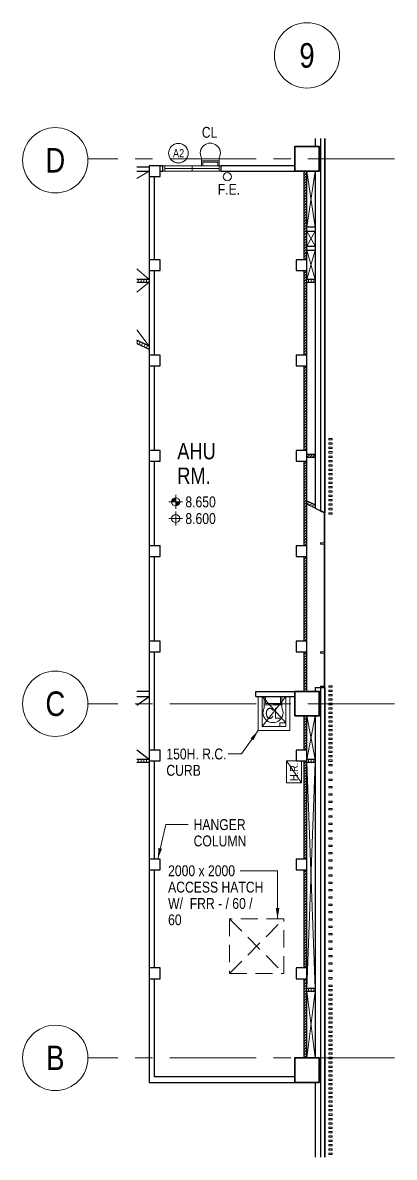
# Model space of a CAD drawing. Header units: millimetres. Extents: x 833576263 to 1668046980, y 817519639 to 1636103653.
# Drawn here: x 833854940 to 833868600, y 818043277 to 818084927 of the extents above; entities that cross this region are included whole.
import ezdxf
from ezdxf.enums import TextEntityAlignment as Align

# ---------------------------------------------------------------- set-up
doc = ezdxf.new("R2010")
doc.units = ezdxf.units.MM
doc.header["$LTSCALE"] = 100
doc.header["$MEASUREMENT"] = 0
for name, pattern in [('R_P_LG$0$CENTER', [50.8, 31.75, -6.35, 6.35, -6.35]), ('R_P_LG$0$HIDDEN', [9.525, 6.35, -3.175]), ('R_P_LG$0$HIDDEN2', [4.7625, 3.175, -1.5875])]:
    doc.linetypes.add(name, pattern=pattern)
doc.layers.add('R_P_LG$0$10-HIDDEN', color=7, linetype='R_P_LG$0$HIDDEN')
doc.layers.add('X-REF', color=7, linetype='Continuous')
for name, color, linetype, lineweight in [('R_P_LG$0$3-WALL-FNSH', 1, 'Continuous', 35), ('R_P_LG$0$RDA0251', 1, 'R_P_LG$0$CENTER', 18), ('R_P_LG$0$RDA0321', 7, 'Continuous', 18), ('R_P_LG$0$RDA0322', 1, 'Continuous', 18), ('R_P_LG$0$RDA04011', 4, 'Continuous', 25), ('R_P_LG$0$RDA04031', 3, 'Continuous', 25), ('R_P_LG$0$RDA0506', 7, 'Continuous', 18), ('R_P_LG$0$RDA0621', 7, 'Continuous', 13), ('R_P_LG$0$RDA2142', 1, 'Continuous', 18), ('R_P_LG$0$RDA2143', 6, 'Continuous', 13), ('R_P_LG$0$RDA2202', 3, 'Continuous', 25), ('R_P_LG$0$RDA2203', 11, 'Continuous', 25), ('R_P_LG$0$RDA2301', 7, 'Continuous', 18), ('R_P_LG$0$RDA2461', 7, 'Continuous', 18), ('R_P_LG$0$RDA2804S', 2, 'Continuous', 35), ('R_P_LG$0$RDA3151', 1, 'Continuous', 18), ('R_P_LG$0$RDA3351', 7, 'Continuous', 18), ('R_P_LG$0$RDA5801', 1, 'Continuous', 18), ('R_P_LG$0$RDA5802', 1, 'Continuous', 18)]:
    doc.layers.add(name, color=color, linetype=linetype, lineweight=lineweight)
doc.styles.add('R_P_LG$0$Arial', font='arial.ttf', dxfattribs={"width": 0.8})
doc.styles.add('R_P_LG$0$R_GRID', font='arial.ttf', dxfattribs={"width": 0.8})
doc.styles.add('R_P_LG$0$romans', font='arial.ttf', dxfattribs={"width": 0.8})
doc.dimstyles.new('R_P_LG$0$M_200LA', dxfattribs={"dimscale": 200, "dimtxt": 2.5, "dimasz": 2, "dimexe": 0.8, "dimexo": 0, "dimgap": 0.75, "dimtad": 1, "dimdec": 0, "dimrnd": 1, "dimzin": 12, "dimdsep": 46, "dimtxsty": 'R_P_LG$0$romans', "dimcen": 2, "dimdle": 1, "dimclrd": 7, "dimclre": 7, "dimclrt": 4, "dimaunit": 1, "dimadec": 3, "dimazin": 0, "dimtfac": 1, "dimtdec": 0, "dimtix": 1, "dimtmove": 2, "dimatfit": 3, "dimfxl": 1, "dimtolj": 1, "dimlwd": 18, "dimlwe": 18, "dimarcsym": 0})
pattern_1 = [(45, (833865390, 818046926.7), (-49.99245, 49.99245), [])]

# ---------------------------------------------------------------- blocks, each defined once
blk = doc.blocks.new('R_P_LG$0$mark-1')
at = {"linetype": 'Continuous'}
blk.add_circle((0, 0), 4, dxfattribs=at)
at = {"color": 3, "style": 'R_P_LG$0$R_GRID', "width": 0.8}
blk.add_attdef('GRID', text='', height=3, dxfattribs=at).set_placement((0, 0), align=Align.MIDDLE_CENTER)
blk = doc.blocks.new('R_P_LG$0$Rectangular Mullion - 50 x 125mm-7773101-LGM_F Part Plan _8_500 Mpd_')
at = {"layer": 'R_P_LG$0$RDA2143'}
for p, q in [((0, 0), (-50, 0)), ((-50, 0), (-50, -125)), ((0, -125), (0, 0)), ((-50, -125), (0, -125))]:
    blk.add_line(p, q, dxfattribs=at)
blk = doc.blocks.new('R_P_LG$0$Rectangular Mullion - 50 x 125mm-7773132-LGM_F Part Plan _8_500 Mpd_')
at = {"layer": 'R_P_LG$0$RDA2143'}
for p, q in [((0, 125), (-50, 125)), ((-50, 125), (-50, 0)), ((-50, 0), (0, 0)), ((0, 0), (0, 125))]:
    blk.add_line(p, q, dxfattribs=at)
blk = doc.blocks.new('R_P_LG$0$System Panel - Glazed-11196669-LGM_F Part Plan _8_500 Mpd_')
at = {"layer": 'R_P_LG$0$RDA2142'}
for p, q in [((-1975, 0), (1975, 0)), ((-1975, 0), (-1975, -25)), ((1975, 0), (1975, -25)), ((1975, -25), (-1975, -25))]:
    blk.add_line(p, q, dxfattribs=at)
blk = doc.blocks.new('R_P_LG$0$System Panel - Glazed-11197146-LGM_F Part Plan _8_500 Mpd_')
at = {"layer": 'R_P_LG$0$RDA2142'}
for p, q in [((-601, 0), (601, 0)), ((-601, 0), (-601, -25)), ((601, 0), (601, -25)), ((601, -25), (-601, -25))]:
    blk.add_line(p, q, dxfattribs=at)
blk = doc.blocks.new('R_P_LG$0$Rectangular Mullion - 50 x 150mm-11196670-LGM_F Part Plan _8_500 Mpd_')
at = {"layer": 'R_P_LG$0$RDA2143'}
for p, q in [((-50, 0), (-50, 150)), ((-50, 150), (0, 150)), ((0, 0), (-50, 0))]:
    blk.add_line(p, q, dxfattribs=at)
blk = doc.blocks.new('R_P_LG$0$Rectangular Mullion - 50 x 150mm-11196664-LGM_F Part Plan _8_500 Mpd_')
at = {"layer": 'R_P_LG$0$RDA2143'}
for p, q in [((-25, 0), (-25, 150)), ((-25, 150), (25, 150)), ((25, 0), (-25, 0)), ((25, 150), (25, 0))]:
    blk.add_line(p, q, dxfattribs=at)
blk = doc.blocks.new('R_P_LG$0$Rectangular Mullion - 50 x 125mm-9787554-LGM_F Part Plan _8_500 Mpd_')
at = {"layer": 'R_P_LG$0$RDA2143'}
for p, q in [((-25, 0), (-25, 125)), ((-25, 125), (25, 125)), ((25, 0), (-25, 0)), ((25, 125), (25, 0))]:
    blk.add_line(p, q, dxfattribs=at)
blk = doc.blocks.new('R_P_LG$0$Rectangular Mullion - 50 x 125mm-10875796-LGM_F Part Plan _8_500 Mpd_')
at = {"layer": 'R_P_LG$0$RDA2143'}
for p, q in [((-25, 0), (-25, 125)), ((-25, 125), (25, 125)), ((25, 0), (-25, 0)), ((25, 125), (25, 0))]:
    blk.add_line(p, q, dxfattribs=at)
blk = doc.blocks.new('R_P_LG$0$Rectangular Mullion - 50 x 125mm-9787564-LGM_F Part Plan _8_500 Mpd_')
at = {"layer": 'R_P_LG$0$RDA2143'}
for p, q in [((-25, -125), (-25, 0)), ((-25, 0), (25, 0)), ((25, 0), (25, -125)), ((25, -125), (-25, -125))]:
    blk.add_line(p, q, dxfattribs=at)
blk = doc.blocks.new('R_P_LG$0$LMark-FFL-1')
h = blk.add_hatch(color=256)
h.paths.add_polyline_path([(0, 0.75, 0.414214), (-0.75, 0), (0, 0)])
h.paths.add_polyline_path([(0.75, 0), (0, 0), (0, -0.75, 0.414214)])
for p, q in [((-1.28, 0), (1.28, 0)), ((0, 1.28), (0, -1.28))]:
    blk.add_line(p, q)
blk.add_circle((0, 0), 0.75)
at = {"color": 7, "style": 'R_P_LG$0$romans', "width": 0.8}
blk.add_attdef('FFL', (1.03, 1.03), '', height=2, dxfattribs=at)
blk = doc.blocks.new('R_P_LG$0$LMark-SFL-1')
for p, q in [((-1.28, 0), (1.28, 0)), ((0, 1.28), (0, -1.28))]:
    blk.add_line(p, q)
blk.add_circle((0, 0), 0.75)
at = {"color": 7, "style": 'R_P_LG$0$romans', "width": 0.8}
blk.add_attdef('SFL', (1.03, 1.03), '', height=2, dxfattribs=at)
blk = doc.blocks.new('R_P_LG')
at = {"layer": 'R_P_LG$0$RDA0621'}
h = blk.add_hatch(dxfattribs=at)
h.set_pattern_fill('_USER', color=256, scale=70.7, angle=45, pattern_type=0)
h.set_pattern_definition(pattern_1)
h.paths.add_polyline_path([(833865390, 818079476.7), (833865290, 818079476.7), (833865290, 818076226.7), (833865390, 818076226.7)])
h = blk.add_hatch(dxfattribs=at)
h.set_pattern_fill('_USER', color=256, scale=70.7, angle=45, pattern_type=0)
h.set_pattern_definition(pattern_1)
h.paths.add_polyline_path([(833865390, 818075826.7), (833865290, 818075826.7), (833865290, 818072726.7), (833865390, 818072726.7)])
h = blk.add_hatch(dxfattribs=at)
h.set_pattern_fill('_USER', color=256, scale=100, double=1, pattern_type=0)
h.set_pattern_definition([(0, (833859590, 818075401.7), (0, 100), []), (90, (833859590, 818075401.7), (-100, 6e-15), [])])
h.paths.add_polyline_path([(833859595, 818075501.7), (833859140, 818075501.7), (833859140, 818075401.7), (833859595, 818075401.7)])
h = blk.add_hatch(dxfattribs=at)
h.set_pattern_fill('_USER', color=256, scale=100, double=1, pattern_type=0)
h.set_pattern_definition([(0, (833865840, 818075501.7), (0, 100), []), (90, (833865840, 818075501.7), (-100, 6e-15), [])])
h.paths.add_polyline_path([(833865390, 818075501.7), (833865390, 818075401.7), (833865690, 818075401.7), (833865690, 818075501.7)])
h = blk.add_hatch(dxfattribs=at)
h.set_pattern_fill('_USER', color=256, scale=100, angle=-26, double=1, pattern_type=0)
h.set_pattern_definition([(334, (833851890, 818076803.72), (43.8371, 89.8794), []), (64, (833851890, 818076803.72), (-89.8794, 43.8371), [])])
h.paths.add_polyline_path([(833859140, 818073267.6578), (833859140, 818073156.3976), (833859590, 818072936.918), (833859590, 818073048.1782)])
h = blk.add_hatch(dxfattribs=at)
h.set_pattern_fill('_USER', color=256, scale=70.7, angle=45, pattern_type=0)
h.set_pattern_definition(pattern_1)
h.paths.add_polyline_path([(833865390, 818072326.7), (833865290, 818072326.7), (833865290, 818069226.7), (833865390, 818069226.7)])
h = blk.add_hatch(dxfattribs=at)
h.set_pattern_fill('_USER', color=256, scale=70.7, angle=45, pattern_type=0)
h.set_pattern_definition([(45, (833865190, 818068976.7), (-49.992, 49.992), [])])
h.paths.add_polyline_path([(833865390, 818069076.7), (833865390, 818068976.7), (833865690, 818068976.7), (833865690, 818069076.7)])
h = blk.add_hatch(dxfattribs=at)
h.set_pattern_fill('_USER', color=256, scale=70.7, angle=45, pattern_type=0)
h.set_pattern_definition(pattern_1)
h.paths.add_polyline_path([(833865390, 818068826.7), (833865290, 818068826.7), (833865290, 818065726.7), (833865390, 818065726.7)])
h = blk.add_hatch(dxfattribs=at)
h.set_pattern_fill('_USER', color=256, scale=70.7, angle=18.99999997, pattern_type=0)
h.set_pattern_definition([(19, (833865190, 818067354.77), (-23.018, 66.848), [])])
h.paths.add_polyline_path([(833865390, 818067368.4805), (833865390, 818067257.2203), (833865690, 818067110.9006), (833865683.2341, 818067225.4607)])
h = blk.add_hatch(dxfattribs=at)
h.set_pattern_fill('_USER', color=256, scale=70.7, angle=45, pattern_type=0)
h.set_pattern_definition(pattern_1)
h.paths.add_polyline_path([(833865390, 818065326.7), (833865290, 818065326.7), (833865290, 818062226.7), (833865390, 818062226.7)])
h = blk.add_hatch(dxfattribs=at)
h.set_pattern_fill('_USER', color=256, scale=70.7, angle=45, pattern_type=0)
h.set_pattern_definition(pattern_1)
h.paths.add_polyline_path([(833865390, 818061826.7), (833865290, 818061826.7), (833865290, 818060376.7), (833865390, 818060376.7)])
h = blk.add_hatch(dxfattribs=at)
h.set_pattern_fill('_USER', color=256, scale=70.7, angle=45, pattern_type=0)
h.set_pattern_definition(pattern_1)
h.paths.add_polyline_path([(833865390, 818059476.7), (833865290, 818059476.7), (833865290, 818058226.7), (833865390, 818058226.7)])
h = blk.add_hatch(dxfattribs=at)
h.set_pattern_fill('_USER', color=256, scale=100, double=1, pattern_type=0)
h.set_pattern_definition([(0, (833859590, 818057776.7), (0, 100), []), (90, (833859590, 818057776.7), (-100, 6e-15), [])])
h.paths.add_polyline_path([(833859595, 818057876.7), (833859140, 818057876.7), (833859140, 818057776.7), (833859595, 818057776.7)])
h = blk.add_hatch(dxfattribs=at)
h.set_pattern_fill('_USER', color=256, scale=70.7, angle=45, pattern_type=0)
h.set_pattern_definition(pattern_1)
h.paths.add_polyline_path([(833865390, 818057826.7), (833865290, 818057826.7), (833865290, 818054226.7), (833865390, 818054226.7)])
h = blk.add_hatch(dxfattribs=at)
h.set_pattern_fill('_USER', color=256, scale=100, double=1, pattern_type=0)
h.set_pattern_definition([(0, (833865840, 818057876.7), (0, 100), []), (90, (833865840, 818057876.7), (-100, 6e-15), [])])
h.paths.add_polyline_path([(833865390, 818057876.7), (833865390, 818057776.7), (833865690, 818057776.7), (833865690, 818057876.7)])
h = blk.add_hatch(dxfattribs=at)
h.set_pattern_fill('_USER', color=256, scale=70.7, angle=45, pattern_type=0)
h.set_pattern_definition(pattern_1)
h.paths.add_polyline_path([(833865390, 818053826.7), (833865290, 818053826.7), (833865290, 818050226.7), (833865390, 818050226.7)])
h = blk.add_hatch(dxfattribs=at)
h.set_pattern_fill('_USER', color=256, scale=70.7, angle=45, pattern_type=0)
h.set_pattern_definition(pattern_1)
h.paths.add_polyline_path([(833865390, 818049826.7), (833865290, 818049826.7), (833865290, 818046926.7), (833865390, 818046926.7)])
h = blk.add_hatch(dxfattribs=at)
h.set_pattern_fill('_USER', color=256, scale=100, double=1, pattern_type=0)
h.set_pattern_definition([(0, (833865840, 818049476.7), (0, 100), []), (90, (833865840, 818049476.7), (-100, 6e-15), [])])
h.paths.add_polyline_path([(833865390, 818049476.7), (833865390, 818049376.7), (833865690, 818049376.7), (833865690, 818049476.7)])
at = {"layer": 'R_P_LG$0$10-HIDDEN'}
for p, q in [((833859140, 818059877.5593), (833859590, 818060196.7)), ((833859590, 818057876.7), (833859140, 818058220.6024))]:
    blk.add_line(p, q, dxfattribs=at)
at = {"layer": 'R_P_LG$0$3-WALL-FNSH'}
for p, q in [((833866040, 818066940.1941), (833866040, 818080676.7)), ((833865890, 818067013.354), (833866040, 818066940.1941)), ((833865890, 818060526.7), (833866040, 818060526.7)), ((833866040, 818060526.7), (833866040, 818043276.7))]:
    blk.add_line(p, q, dxfattribs=at)
at = {"layer": 'R_P_LG$0$RDA0251'}
for p, q in [((833868600, 818079926.7), (833857340, 818079926.7)), ((833868600, 818059926.7), (833857340, 818059926.7)), ((833868600, 818046926.7), (833857340, 818046926.7))]:
    blk.add_line(p, q, dxfattribs=at)
at = {"layer": 'R_P_LG$0$RDA0506'}
blk.add_circle((833860665, 818080136.7), 360, dxfattribs=at)
at = {"layer": 'R_P_LG$0$RDA2142'}
for p, q in [((833866015, 818065828.9387), (833866015, 818066952.3875)), ((833866040, 818066940.1941), (833866040, 818065828.9387)), ((833866040, 818065828.9387), (833866015, 818065828.9387))]:
    blk.add_line(p, q, dxfattribs=at)
at = {"layer": 'R_P_LG$0$RDA2202'}
for p, q in [((833865690, 818080676.7), (833865690, 818080376.7)), ((833865890, 818080676.7), (833865890, 818067013.354)), ((833859590, 818079626.7), (833859140, 818079626.7)), ((833859140, 818079476.7), (833859590, 818079476.7)), ((833859590, 818079676.7), (833859590, 818046026.7)), ((833860090, 818079676.7), (833859590, 818079676.7)), ((833859990, 818079476.7), (833860090, 818079476.7)), ((833860090, 818079476.7), (833860090, 818079676.7)), ((833862240, 818079476.7), (833862240, 818079676.7)), ((833864940, 818079676.7), (833862240, 818079676.7)), ((833862240, 818079476.7), (833864940, 818079476.7)), ((833865690, 818079476.7), (833865690, 818067110.9006)), ((833859790, 818076226.7), (833859790, 818079276.7)), ((833865690, 818077426.7), (833865390, 818077426.7)), ((833865390, 818077276.7), (833865690, 818077276.7)), ((833865390, 818077276.7), (833865690, 818077276.7)), ((833865690, 818077426.7), (833865540, 818077426.7)), ((833865390, 818076726.7), (833865690, 818076726.7)), ((833865390, 818076576.7), (833865690, 818076576.7)), ((833859790, 818072726.7), (833859790, 818075826.7)), ((833859790, 818069226.7), (833859790, 818072326.7)), ((833859790, 818065726.7), (833859790, 818068826.7)), ((833865690, 818067110.9006), (833865890, 818067013.354)), ((833859790, 818062226.7), (833859790, 818065326.7)), ((833859790, 818058226.7), (833859790, 818061826.7)), ((833859590, 818060376.7), (833859140, 818060376.7)), ((833859140, 818060196.7), (833859590, 818060196.7)), ((833863515, 818060376.7), (833864940, 818060376.7)), ((833863515, 818060196.7), (833863515, 818060376.7)), ((833863515, 818060196.7), (833864940, 818060196.7)), ((833865690, 818060526.7), (833865890, 818060526.7)), ((833865690, 818060526.7), (833865690, 818060376.7)), ((833865890, 818060526.7), (833865890, 818043276.7)), ((833865690, 818059476.7), (833865690, 818046926.7)), ((833859790, 818054226.7), (833859790, 818057826.7)), ((833859790, 818050226.7), (833859790, 818053826.7)), ((833859790, 818046226.7), (833859790, 818049826.7)), ((833859590, 818046026.7), (833864940, 818046026.7)), ((833864940, 818046226.7), (833859790, 818046226.7)), ((833865690, 818046026.7), (833865690, 818043276.7))]:
    blk.add_line(p, q, dxfattribs=at)
for points in [[(833859590, 818079276.7), (833859990, 818079276.7), (833859990, 818079676.7), (833859590, 818079676.7)], [(833859590, 818075826.7), (833859990, 818075826.7), (833859990, 818076226.7), (833859590, 818076226.7)], [(833864990, 818075826.7), (833865390, 818075826.7), (833865390, 818076226.7), (833864990, 818076226.7)], [(833859590, 818072326.7), (833859990, 818072326.7), (833859990, 818072726.7), (833859590, 818072726.7)], [(833864990, 818072326.7), (833865390, 818072326.7), (833865390, 818072726.7), (833864990, 818072726.7)], [(833859590, 818068826.7), (833859990, 818068826.7), (833859990, 818069226.7), (833859590, 818069226.7)], [(833864990, 818068826.7), (833865390, 818068826.7), (833865390, 818069226.7), (833864990, 818069226.7)], [(833859590, 818065326.7), (833859990, 818065326.7), (833859990, 818065726.7), (833859590, 818065726.7)], [(833864990, 818065326.7), (833865390, 818065326.7), (833865390, 818065726.7), (833864990, 818065726.7)], [(833859590, 818061826.7), (833859990, 818061826.7), (833859990, 818062226.7), (833859590, 818062226.7)], [(833864990, 818061826.7), (833865390, 818061826.7), (833865390, 818062226.7), (833864990, 818062226.7)], [(833859590, 818057826.7), (833859990, 818057826.7), (833859990, 818058226.7), (833859590, 818058226.7)], [(833864990, 818057826.7), (833865390, 818057826.7), (833865390, 818058226.7), (833864990, 818058226.7)], [(833859590, 818053826.7), (833859990, 818053826.7), (833859990, 818054226.7), (833859590, 818054226.7)], [(833864990, 818053826.7), (833865390, 818053826.7), (833865390, 818054226.7), (833864990, 818054226.7)], [(833859590, 818049826.7), (833859990, 818049826.7), (833859990, 818050226.7), (833859590, 818050226.7)], [(833864990, 818049826.7), (833865390, 818049826.7), (833865390, 818050226.7), (833864990, 818050226.7)]]:
    blk.add_lwpolyline(points, close=True, dxfattribs=at)
at = {"layer": 'R_P_LG$0$RDA2203'}
for p, q in [((833865290, 818076226.7), (833865290, 818079476.7)), ((833865390, 818060376.7), (833865390, 818079476.7)), ((833865290, 818072726.7), (833865290, 818075826.7)), ((833859590, 818075501.7), (833859140, 818075501.7)), ((833859140, 818075401.7), (833859590, 818075401.7)), ((833865690, 818075501.7), (833865390, 818075501.7)), ((833865390, 818075401.7), (833865690, 818075401.7)), ((833859590, 818073048.1782), (833859140, 818073267.6578)), ((833859140, 818073156.3976), (833859590, 818072936.918)), ((833865290, 818069226.7), (833865290, 818072326.7)), ((833865690, 818069076.7), (833865390, 818069076.7)), ((833865390, 818068976.7), (833865690, 818068976.7)), ((833865290, 818065726.7), (833865290, 818068826.7)), ((833865690, 818067222.1607), (833865390, 818067368.4805)), ((833865690, 818067110.9006), (833865390, 818067257.2203)), ((833865290, 818062226.7), (833865290, 818065326.7)), ((833865290, 818060376.7), (833865290, 818061826.7)), ((833865290, 818058226.7), (833865290, 818059476.7)), ((833865390, 818046926.7), (833865390, 818059476.7)), ((833859590, 818057876.7), (833859140, 818057876.7)), ((833859140, 818057776.7), (833859590, 818057776.7)), ((833865290, 818054226.7), (833865290, 818057826.7)), ((833865690, 818057876.7), (833865390, 818057876.7)), ((833865390, 818057776.7), (833865690, 818057776.7)), ((833865290, 818050226.7), (833865290, 818053826.7)), ((833865290, 818046926.7), (833865290, 818049826.7)), ((833865690, 818049476.7), (833865390, 818049476.7)), ((833865390, 818049376.7), (833865690, 818049376.7))]:
    blk.add_line(p, q, dxfattribs=at)
at = {"layer": 'R_P_LG$0$RDA2301'}
for p, q in [((833864615, 818060196.7), (833863740, 818060196.7)), ((833863740, 818060196.7), (833863740, 818059096.7)), ((833864615, 818059096.7), (833864615, 818060196.7)), ((833863740, 818059096.7), (833864615, 818059096.7)), ((833864390, 818059096.7), (833864390, 818059226.7)), ((833864390, 818059226.7), (833864615, 818059226.7))]:
    blk.add_line(p, q, dxfattribs=at)
blk.add_lwpolyline([(833863590, 818060196.7), (833863590, 818058946.7), (833864765, 818058946.7), (833864765, 818060196.7)], dxfattribs=at)
at = {"layer": 'R_P_LG$0$RDA2461'}
for p, q in [((833861508.6797, 818079854.7905), (833861508.6797, 818079967.1155)), ((833862165, 818079854.7905), (833861508.6797, 818079854.7905)), ((833861508.6797, 818079854.7905), (833861508.6797, 818079676.7)), ((833862115, 818079804.7905), (833861558.6797, 818079804.7905)), ((833861558.6797, 818079804.7905), (833861558.6797, 818079676.7)), ((833862115, 818079676.7), (833862115, 818079804.7905)), ((833862165, 818079854.7905), (833862165, 818079967.1155)), ((833862165, 818079676.7), (833862165, 818079854.7905)), ((833861508.6797, 818079676.7), (833861558.6797, 818079676.7)), ((833862115, 818079676.7), (833862165, 818079676.7)), ((833863811.8398, 818060196.7), (833863811.8398, 818059883.975)), ((833863861.8398, 818060196.7), (833863861.8398, 818059933.975)), ((833864418.1602, 818059933.975), (833864418.1602, 818060196.7)), ((833864468.1602, 818059883.975), (833864468.1602, 818060196.7)), ((833863811.8398, 818059883.975), (833864468.1602, 818059883.975)), ((833863861.8398, 818059933.975), (833864418.1602, 818059933.975))]:
    blk.add_line(p, q, dxfattribs=at)
at = {"layer": 'R_P_LG$0$RDA2461', "linetype": 'R_P_LG$0$HIDDEN2'}
for p, q in [((833863861.8398, 818060196.7), (833863811.8398, 818060196.7)), ((833864468.1602, 818060196.7), (833864418.1602, 818060196.7)), ((833863811.8398, 818059883.975), (833863811.8398, 818059771.6501)), ((833864468.1602, 818059883.975), (833864468.1602, 818059771.6501))]:
    blk.add_line(p, q, dxfattribs=at)
at = {"layer": 'R_P_LG$0$RDA2461'}
for centre, start, end in [((833861836.8398, 818080136.7), 332.67127508, 207.32872492), ((833864140, 818059602.0655), 152.67127565, 27.32872435)]:
    blk.add_arc(centre, 369.3574, start, end, dxfattribs=at)
at = {"layer": 'R_P_LG$0$RDA2804S'}
for points in [[(833864940, 818079476.7), (833865840, 818079476.7), (833865840, 818080376.7), (833864940, 818080376.7)], [(833864940, 818059476.7), (833865840, 818059476.7), (833865840, 818060376.7), (833864940, 818060376.7)], [(833864940, 818046026.7), (833865840, 818046026.7), (833865840, 818046926.7), (833864940, 818046926.7)]]:
    blk.add_lwpolyline(points, close=True, dxfattribs=at)
at = {"layer": 'R_P_LG$0$RDA3151'}
for points in [[(833860090, 818079476.7), (833860165, 818079476.7), (833860165, 818079676.7), (833860090, 818079676.7)], [(833860165, 818079576.7), (833860165, 818079676.7), (833861165, 818079676.7), (833861165, 818079576.7)], [(833860165, 818079476.7), (833860165, 818079576.7), (833861165, 818079576.7), (833861165, 818079476.7)], [(833862165, 818079576.7), (833862165, 818079676.7), (833861165, 818079676.7), (833861165, 818079576.7)], [(833862165, 818079476.7), (833862165, 818079576.7), (833861165, 818079576.7), (833861165, 818079476.7)], [(833862165, 818079476.7), (833862240, 818079476.7), (833862240, 818079676.7), (833862165, 818079676.7)]]:
    blk.add_lwpolyline(points, close=True, dxfattribs=at)
at = {"layer": 'R_P_LG$0$RDA3351'}
for p, q in [((833859140, 818079207.5571), (833859590, 818079476.7)), ((833865690, 818077426.7), (833865390, 818079476.7)), ((833865390, 818077426.7), (833865690, 818079476.7)), ((833865390, 818076726.7), (833865690, 818077276.7)), ((833865390, 818077276.7), (833865690, 818076726.7)), ((833865390, 818076576.7), (833865690, 818075501.7)), ((833865390, 818075501.7), (833865689.8188, 818076576.5188)), ((833859590, 818075501.7), (833859140, 818075887.0365)), ((833859590, 818075401.7), (833859140, 818075036.5392)), ((833859140, 818073649.0586), (833859590, 818073048.1782)), ((833863740, 818059096.7), (833864615, 818060196.7)), ((833864615, 818059226.7), (833863740, 818060196.7)), ((833865690, 818057876.7), (833865390, 818059476.7)), ((833865690, 818059476.7), (833865390, 818057876.7)), ((833865690, 818049476.7), (833865390, 818057776.7)), ((833865690, 818057776.7), (833865390, 818049476.7)), ((833865690, 818049376.7), (833865390, 818046926.7)), ((833865690, 818046926.7), (833865390, 818049376.7))]:
    blk.add_line(p, q, dxfattribs=at)
at = {"layer": 'R_P_LG$0$RDA3351', "linetype": 'R_P_LG$0$HIDDEN'}
for p, q in [((833862540, 818050026.7), (833864540, 818052026.7)), ((833862540, 818052026.7), (833864540, 818050026.7))]:
    blk.add_line(p, q, dxfattribs=at)
blk.add_lwpolyline([(833862540, 818050026.7), (833864540, 818050026.7), (833864540, 818052026.7), (833862540, 818052026.7)], close=True, dxfattribs=at)
at = {"layer": 'R_P_LG$0$RDA5801'}
blk.add_circle((833862465, 818079276.7), 150, dxfattribs=at)
at = {"layer": 'R_P_LG$0$RDA5802'}
blk.add_line((833865190, 818057026.7), (833864640, 818057826.7), dxfattribs=at)
blk.add_lwpolyline([(833865190, 818057026.7), (833865190, 818057826.7), (833864640, 818057826.7), (833864640, 818057026.7)], close=True, dxfattribs=at)
at = {"layer": 'R_P_LG$0$RDA0251', "xscale": 300, "yscale": 300, "zscale": 300}
for p, values in [((833865390, 818083726.7), {'GRID': '9'}), ((833856140, 818079876.7), {'GRID': 'D'}), ((833856140, 818059926.7), {'GRID': 'C'}), ((833856140, 818046926.7), {'GRID': 'B'})]:
    blk.add_blockref('R_P_LG$0$mark-1', p, dxfattribs=at).add_auto_attribs(values)
at = {"layer": 'R_P_LG$0$RDA0321'}
ref = blk.add_blockref('R_P_LG$0$LMark-SFL-1', (833860563.7301, 818066724.1732, 0), dxfattribs=dict(at, xscale=200, yscale=200, zscale=200))
ref.add_attrib('SFL', '8.600', dxfattribs={"layer": '0', "color": 7, "height": 400, "style": 'R_P_LG$0$romans', "width": 0.8}).set_placement((833861479.0752, 818066724.1732), align=Align.MIDDLE)
at = {"layer": 'R_P_LG$0$RDA0322'}
ref = blk.add_blockref('R_P_LG$0$LMark-FFL-1', (833860563.67, 818067336.1732), dxfattribs=dict(at, xscale=200, yscale=200, zscale=200))
ref.add_attrib('FFL', '8.650', dxfattribs={"layer": '0', "color": 7, "height": 400, "rotation": 0.00000095, "style": 'R_P_LG$0$romans', "width": 0.8}).set_placement((833861478.9917, 818067336.1497), align=Align.MIDDLE)
at = {"layer": 'R_P_LG$0$RDA2142', "rotation": 270}
for name, p in [('R_P_LG$0$System Panel - Glazed-11196669-LGM_F Part Plan _8_500 Mpd_', (833866040, 818063803.9387)), ('R_P_LG$0$System Panel - Glazed-11197146-LGM_F Part Plan _8_500 Mpd_', (833866040, 818061177.8194))]:
    blk.add_blockref(name, p, dxfattribs=at)
at = {"layer": 'R_P_LG$0$RDA2142', "extrusion": (0, 0, -1), "rotation": 270}
blk.add_blockref('R_P_LG$0$Rectangular Mullion - 50 x 150mm-11196670-LGM_F Part Plan _8_500 Mpd_', (-833866040, 818060526.7), dxfattribs=at)
at = {"layer": 'R_P_LG$0$RDA2143', "extrusion": (0, 0, -1)}
for name, p, rotation in [('R_P_LG$0$Rectangular Mullion - 50 x 125mm-10875796-LGM_F Part Plan _8_500 Mpd_', (-833866190, 818069635.1941), 90), ('R_P_LG$0$Rectangular Mullion - 50 x 125mm-9787554-LGM_F Part Plan _8_500 Mpd_', (-833866190, 818069475.1941), 90), ('R_P_LG$0$Rectangular Mullion - 50 x 125mm-9787554-LGM_F Part Plan _8_500 Mpd_', (-833866190, 818069315.1941), 90), ('R_P_LG$0$Rectangular Mullion - 50 x 125mm-9787554-LGM_F Part Plan _8_500 Mpd_', (-833866190, 818069155.1941), 90), ('R_P_LG$0$Rectangular Mullion - 50 x 125mm-9787554-LGM_F Part Plan _8_500 Mpd_', (-833866190, 818068995.1941), 90), ('R_P_LG$0$Rectangular Mullion - 50 x 125mm-9787554-LGM_F Part Plan _8_500 Mpd_', (-833866190, 818068835.1941), 90), ('R_P_LG$0$Rectangular Mullion - 50 x 125mm-9787554-LGM_F Part Plan _8_500 Mpd_', (-833866190, 818068675.1941), 90), ('R_P_LG$0$Rectangular Mullion - 50 x 125mm-9787554-LGM_F Part Plan _8_500 Mpd_', (-833866190, 818068515.1941), 90), ('R_P_LG$0$Rectangular Mullion - 50 x 125mm-9787554-LGM_F Part Plan _8_500 Mpd_', (-833866190, 818068355.1941), 90), ('R_P_LG$0$Rectangular Mullion - 50 x 125mm-9787554-LGM_F Part Plan _8_500 Mpd_', (-833866190, 818068195.1941), 90), ('R_P_LG$0$Rectangular Mullion - 50 x 125mm-9787554-LGM_F Part Plan _8_500 Mpd_', (-833866190, 818068035.1941), 90), ('R_P_LG$0$Rectangular Mullion - 50 x 125mm-9787554-LGM_F Part Plan _8_500 Mpd_', (-833866190, 818067875.1941), 90), ('R_P_LG$0$Rectangular Mullion - 50 x 125mm-9787554-LGM_F Part Plan _8_500 Mpd_', (-833866190, 818067715.1941), 90), ('R_P_LG$0$Rectangular Mullion - 50 x 125mm-9787554-LGM_F Part Plan _8_500 Mpd_', (-833866190, 818067555.1941), 90), ('R_P_LG$0$Rectangular Mullion - 50 x 125mm-9787554-LGM_F Part Plan _8_500 Mpd_', (-833866190, 818067395.1941), 90), ('R_P_LG$0$Rectangular Mullion - 50 x 125mm-9787554-LGM_F Part Plan _8_500 Mpd_', (-833866190, 818067235.1941), 90), ('R_P_LG$0$Rectangular Mullion - 50 x 125mm-9787554-LGM_F Part Plan _8_500 Mpd_', (-833866190, 818067075.1941), 90), ('R_P_LG$0$Rectangular Mullion - 50 x 150mm-11196664-LGM_F Part Plan _8_500 Mpd_', (-833866040, 818065803.9387), 270), ('R_P_LG$0$Rectangular Mullion - 50 x 150mm-11196664-LGM_F Part Plan _8_500 Mpd_', (-833866040, 818061803.9387), 270), ('R_P_LG$0$Rectangular Mullion - 50 x 125mm-9787554-LGM_F Part Plan _8_500 Mpd_', (-833866190, 818060556.7), 90), ('R_P_LG$0$Rectangular Mullion - 50 x 125mm-9787554-LGM_F Part Plan _8_500 Mpd_', (-833866190, 818060396.7), 90), ('R_P_LG$0$Rectangular Mullion - 50 x 125mm-9787554-LGM_F Part Plan _8_500 Mpd_', (-833866190, 818060236.7), 90), ('R_P_LG$0$Rectangular Mullion - 50 x 125mm-9787554-LGM_F Part Plan _8_500 Mpd_', (-833866190, 818060076.7), 90), ('R_P_LG$0$Rectangular Mullion - 50 x 125mm-9787554-LGM_F Part Plan _8_500 Mpd_', (-833866190, 818059916.7), 90), ('R_P_LG$0$Rectangular Mullion - 50 x 125mm-9787554-LGM_F Part Plan _8_500 Mpd_', (-833866190, 818059756.7), 90), ('R_P_LG$0$Rectangular Mullion - 50 x 125mm-9787554-LGM_F Part Plan _8_500 Mpd_', (-833866190, 818059596.7), 90), ('R_P_LG$0$Rectangular Mullion - 50 x 125mm-9787554-LGM_F Part Plan _8_500 Mpd_', (-833866190, 818059436.7), 90), ('R_P_LG$0$Rectangular Mullion - 50 x 125mm-9787554-LGM_F Part Plan _8_500 Mpd_', (-833866190, 818059276.7), 90), ('R_P_LG$0$Rectangular Mullion - 50 x 125mm-9787554-LGM_F Part Plan _8_500 Mpd_', (-833866190, 818059116.7), 90), ('R_P_LG$0$Rectangular Mullion - 50 x 125mm-9787554-LGM_F Part Plan _8_500 Mpd_', (-833866190, 818058956.7), 90), ('R_P_LG$0$Rectangular Mullion - 50 x 125mm-9787554-LGM_F Part Plan _8_500 Mpd_', (-833866190, 818058796.7), 90), ('R_P_LG$0$Rectangular Mullion - 50 x 125mm-9787554-LGM_F Part Plan _8_500 Mpd_', (-833866190, 818058636.7), 90), ('R_P_LG$0$Rectangular Mullion - 50 x 125mm-9787554-LGM_F Part Plan _8_500 Mpd_', (-833866190, 818058476.7), 90), ('R_P_LG$0$Rectangular Mullion - 50 x 125mm-9787554-LGM_F Part Plan _8_500 Mpd_', (-833866190, 818058316.7), 90), ('R_P_LG$0$Rectangular Mullion - 50 x 125mm-9787554-LGM_F Part Plan _8_500 Mpd_', (-833866190, 818058156.7), 90), ('R_P_LG$0$Rectangular Mullion - 50 x 125mm-9787554-LGM_F Part Plan _8_500 Mpd_', (-833866190, 818057996.7), 90), ('R_P_LG$0$Rectangular Mullion - 50 x 125mm-9787564-LGM_F Part Plan _8_500 Mpd_', (-833866190, 818057406.7), 270), ('R_P_LG$0$Rectangular Mullion - 50 x 125mm-9787564-LGM_F Part Plan _8_500 Mpd_', (-833866190, 818057136.7), 270), ('R_P_LG$0$Rectangular Mullion - 50 x 125mm-9787564-LGM_F Part Plan _8_500 Mpd_', (-833866190, 818056866.7), 270), ('R_P_LG$0$Rectangular Mullion - 50 x 125mm-9787564-LGM_F Part Plan _8_500 Mpd_', (-833866190, 818056596.7), 270), ('R_P_LG$0$Rectangular Mullion - 50 x 125mm-9787564-LGM_F Part Plan _8_500 Mpd_', (-833866190, 818056326.7), 270), ('R_P_LG$0$Rectangular Mullion - 50 x 125mm-9787564-LGM_F Part Plan _8_500 Mpd_', (-833866190, 818056056.7), 270), ('R_P_LG$0$Rectangular Mullion - 50 x 125mm-9787564-LGM_F Part Plan _8_500 Mpd_', (-833866190, 818055786.7), 270), ('R_P_LG$0$Rectangular Mullion - 50 x 125mm-9787564-LGM_F Part Plan _8_500 Mpd_', (-833866190, 818055516.7), 270), ('R_P_LG$0$Rectangular Mullion - 50 x 125mm-9787564-LGM_F Part Plan _8_500 Mpd_', (-833866190, 818055246.7), 270), ('R_P_LG$0$Rectangular Mullion - 50 x 125mm-9787564-LGM_F Part Plan _8_500 Mpd_', (-833866190, 818054976.7), 270), ('R_P_LG$0$Rectangular Mullion - 50 x 125mm-9787564-LGM_F Part Plan _8_500 Mpd_', (-833866190, 818054706.7), 270), ('R_P_LG$0$Rectangular Mullion - 50 x 125mm-9787564-LGM_F Part Plan _8_500 Mpd_', (-833866190, 818054436.7), 270), ('R_P_LG$0$Rectangular Mullion - 50 x 125mm-9787564-LGM_F Part Plan _8_500 Mpd_', (-833866190, 818054166.7), 270), ('R_P_LG$0$Rectangular Mullion - 50 x 125mm-9787564-LGM_F Part Plan _8_500 Mpd_', (-833866190, 818053896.7), 270), ('R_P_LG$0$Rectangular Mullion - 50 x 125mm-9787564-LGM_F Part Plan _8_500 Mpd_', (-833866190, 818053626.7), 270), ('R_P_LG$0$Rectangular Mullion - 50 x 125mm-9787564-LGM_F Part Plan _8_500 Mpd_', (-833866190, 818053356.7), 270), ('R_P_LG$0$Rectangular Mullion - 50 x 125mm-9787564-LGM_F Part Plan _8_500 Mpd_', (-833866190, 818053086.7), 270), ('R_P_LG$0$Rectangular Mullion - 50 x 125mm-9787564-LGM_F Part Plan _8_500 Mpd_', (-833866190, 818052816.7), 270), ('R_P_LG$0$Rectangular Mullion - 50 x 125mm-9787564-LGM_F Part Plan _8_500 Mpd_', (-833866190, 818052546.7), 270), ('R_P_LG$0$Rectangular Mullion - 50 x 125mm-9787564-LGM_F Part Plan _8_500 Mpd_', (-833866190, 818052276.7), 270), ('R_P_LG$0$Rectangular Mullion - 50 x 125mm-9787564-LGM_F Part Plan _8_500 Mpd_', (-833866190, 818052006.7), 270), ('R_P_LG$0$Rectangular Mullion - 50 x 125mm-9787564-LGM_F Part Plan _8_500 Mpd_', (-833866190, 818051736.7), 270), ('R_P_LG$0$Rectangular Mullion - 50 x 125mm-9787564-LGM_F Part Plan _8_500 Mpd_', (-833866190, 818051466.7), 270), ('R_P_LG$0$Rectangular Mullion - 50 x 125mm-9787564-LGM_F Part Plan _8_500 Mpd_', (-833866190, 818051196.7), 270), ('R_P_LG$0$Rectangular Mullion - 50 x 125mm-9787564-LGM_F Part Plan _8_500 Mpd_', (-833866190, 818050926.7), 270), ('R_P_LG$0$Rectangular Mullion - 50 x 125mm-9787564-LGM_F Part Plan _8_500 Mpd_', (-833866190, 818050656.7), 270), ('R_P_LG$0$Rectangular Mullion - 50 x 125mm-9787564-LGM_F Part Plan _8_500 Mpd_', (-833866190, 818050386.7), 270), ('R_P_LG$0$Rectangular Mullion - 50 x 125mm-9787564-LGM_F Part Plan _8_500 Mpd_', (-833866190, 818050116.7), 270), ('R_P_LG$0$Rectangular Mullion - 50 x 125mm-9787564-LGM_F Part Plan _8_500 Mpd_', (-833866190, 818049846.7), 270), ('R_P_LG$0$Rectangular Mullion - 50 x 125mm-9787564-LGM_F Part Plan _8_500 Mpd_', (-833866190, 818049576.7), 270), ('R_P_LG$0$Rectangular Mullion - 50 x 125mm-9787554-LGM_F Part Plan _8_500 Mpd_', (-833866190, 818049407.4653), 90), ('R_P_LG$0$Rectangular Mullion - 50 x 125mm-9787554-LGM_F Part Plan _8_500 Mpd_', (-833866190, 818049237.9653), 90), ('R_P_LG$0$Rectangular Mullion - 50 x 125mm-9787554-LGM_F Part Plan _8_500 Mpd_', (-833866190, 818049068.4653), 90), ('R_P_LG$0$Rectangular Mullion - 50 x 125mm-9787554-LGM_F Part Plan _8_500 Mpd_', (-833866190, 818048898.9653), 90), ('R_P_LG$0$Rectangular Mullion - 50 x 125mm-9787554-LGM_F Part Plan _8_500 Mpd_', (-833866190, 818048729.4653), 90), ('R_P_LG$0$Rectangular Mullion - 50 x 125mm-9787554-LGM_F Part Plan _8_500 Mpd_', (-833866190, 818048559.9653), 90), ('R_P_LG$0$Rectangular Mullion - 50 x 125mm-9787554-LGM_F Part Plan _8_500 Mpd_', (-833866190, 818048390.4653), 90), ('R_P_LG$0$Rectangular Mullion - 50 x 125mm-9787554-LGM_F Part Plan _8_500 Mpd_', (-833866190, 818048220.9653), 90), ('R_P_LG$0$Rectangular Mullion - 50 x 125mm-9787554-LGM_F Part Plan _8_500 Mpd_', (-833866190, 818048051.4653), 90), ('R_P_LG$0$Rectangular Mullion - 50 x 125mm-9787554-LGM_F Part Plan _8_500 Mpd_', (-833866190, 818047881.9653), 90), ('R_P_LG$0$Rectangular Mullion - 50 x 125mm-9787554-LGM_F Part Plan _8_500 Mpd_', (-833866190, 818047721.9653), 90), ('R_P_LG$0$Rectangular Mullion - 50 x 125mm-9787554-LGM_F Part Plan _8_500 Mpd_', (-833866190, 818047561.9653), 90), ('R_P_LG$0$Rectangular Mullion - 50 x 125mm-9787554-LGM_F Part Plan _8_500 Mpd_', (-833866190, 818047401.9653), 90), ('R_P_LG$0$Rectangular Mullion - 50 x 125mm-9787554-LGM_F Part Plan _8_500 Mpd_', (-833866190, 818047241.9653), 90), ('R_P_LG$0$Rectangular Mullion - 50 x 125mm-9787554-LGM_F Part Plan _8_500 Mpd_', (-833866190, 818047081.9653), 90), ('R_P_LG$0$Rectangular Mullion - 50 x 125mm-9787554-LGM_F Part Plan _8_500 Mpd_', (-833866190, 818046921.9653), 90), ('R_P_LG$0$Rectangular Mullion - 50 x 125mm-9787554-LGM_F Part Plan _8_500 Mpd_', (-833866190, 818046761.9653), 90), ('R_P_LG$0$Rectangular Mullion - 50 x 125mm-9787554-LGM_F Part Plan _8_500 Mpd_', (-833866190, 818046601.9653), 90), ('R_P_LG$0$Rectangular Mullion - 50 x 125mm-9787554-LGM_F Part Plan _8_500 Mpd_', (-833866190, 818046441.9653), 90), ('R_P_LG$0$Rectangular Mullion - 50 x 125mm-9787554-LGM_F Part Plan _8_500 Mpd_', (-833866190, 818046281.9653), 90), ('R_P_LG$0$Rectangular Mullion - 50 x 125mm-9787554-LGM_F Part Plan _8_500 Mpd_', (-833866190, 818046121.9653), 90), ('R_P_LG$0$Rectangular Mullion - 50 x 125mm-9787554-LGM_F Part Plan _8_500 Mpd_', (-833866190, 818045961.9653), 90), ('R_P_LG$0$Rectangular Mullion - 50 x 125mm-9787554-LGM_F Part Plan _8_500 Mpd_', (-833866190, 818045801.9653), 90), ('R_P_LG$0$Rectangular Mullion - 50 x 125mm-9787554-LGM_F Part Plan _8_500 Mpd_', (-833866190, 818045641.9653), 90), ('R_P_LG$0$Rectangular Mullion - 50 x 125mm-9787554-LGM_F Part Plan _8_500 Mpd_', (-833866190, 818045481.9653), 90), ('R_P_LG$0$Rectangular Mullion - 50 x 125mm-9787554-LGM_F Part Plan _8_500 Mpd_', (-833866190, 818045321.9653), 90), ('R_P_LG$0$Rectangular Mullion - 50 x 125mm-9787554-LGM_F Part Plan _8_500 Mpd_', (-833866190, 818045161.9653), 90), ('R_P_LG$0$Rectangular Mullion - 50 x 125mm-9787554-LGM_F Part Plan _8_500 Mpd_', (-833866190, 818045001.9653), 90), ('R_P_LG$0$Rectangular Mullion - 50 x 125mm-9787554-LGM_F Part Plan _8_500 Mpd_', (-833866190, 818044841.9653), 90), ('R_P_LG$0$Rectangular Mullion - 50 x 125mm-9787554-LGM_F Part Plan _8_500 Mpd_', (-833866190, 818044681.9653), 90), ('R_P_LG$0$Rectangular Mullion - 50 x 125mm-9787554-LGM_F Part Plan _8_500 Mpd_', (-833866190, 818044521.9653), 90), ('R_P_LG$0$Rectangular Mullion - 50 x 125mm-9787554-LGM_F Part Plan _8_500 Mpd_', (-833866190, 818044361.9653), 90), ('R_P_LG$0$Rectangular Mullion - 50 x 125mm-9787554-LGM_F Part Plan _8_500 Mpd_', (-833866190, 818044201.9653), 90), ('R_P_LG$0$Rectangular Mullion - 50 x 125mm-9787554-LGM_F Part Plan _8_500 Mpd_', (-833866190, 818044041.9653), 90), ('R_P_LG$0$Rectangular Mullion - 50 x 125mm-9787554-LGM_F Part Plan _8_500 Mpd_', (-833866190, 818043881.9653), 90), ('R_P_LG$0$Rectangular Mullion - 50 x 125mm-9787554-LGM_F Part Plan _8_500 Mpd_', (-833866190, 818043721.9653), 90), ('R_P_LG$0$Rectangular Mullion - 50 x 125mm-9787554-LGM_F Part Plan _8_500 Mpd_', (-833866190, 818043561.9653), 90), ('R_P_LG$0$Rectangular Mullion - 50 x 125mm-9787554-LGM_F Part Plan _8_500 Mpd_', (-833866190, 818043401.9653), 90)]:
    blk.add_blockref(name, p, dxfattribs=dict(at, rotation=rotation))
at = {"layer": 'R_P_LG$0$RDA2143'}
for name, p, rotation in [('R_P_LG$0$Rectangular Mullion - 50 x 125mm-7773132-LGM_F Part Plan _8_500 Mpd_', (833866190, 818066890.1941), 270), ('R_P_LG$0$Rectangular Mullion - 50 x 125mm-7773132-LGM_F Part Plan _8_500 Mpd_', (833866190, 818057811.7), 270), ('R_P_LG$0$Rectangular Mullion - 50 x 125mm-7773101-LGM_F Part Plan _8_500 Mpd_', (833866190, 818057701.7), 90)]:
    blk.add_blockref(name, p, dxfattribs=dict(at, rotation=rotation))
at = {"layer": 'R_P_LG$0$RDA04011', "style": 'R_P_LG$0$Arial', "width": 0.8}
for p in [(833861524.6944, 818080702.2185), (833863853.6463, 818059374.1428)]:
    blk.add_text('CL', height=400, dxfattribs=at).set_placement(p)
at = {"layer": 'R_P_LG$0$RDA04011', "char_height": 400, "attachment_point": 1, "line_spacing_factor": 0.9, "style": 'R_P_LG$0$Arial'}
for s, insert, width in [('150H. R.C. CURB', (833860221.0798, 818058281.702), 3051.808719), ('HANGER COLUMN', (833861222.5106, 818055689.5364), 2395.323329), ('2000 x 2000 ACCESS HATCH  W/  FRR - / 60 / 60', (833860284.9725, 818053994.7391), 3702.050813)]:
    blk.add_mtext(s, dxfattribs=dict(at, insert=insert, width=width))
at = {"layer": 'R_P_LG$0$RDA04031', "insert": (833860622.0264, 818069498.4558), "char_height": 600, "width": 1587.558452, "attachment_point": 1, "line_spacing_factor": 0.9, "style": 'R_P_LG$0$Arial'}
blk.add_mtext('\\W0.8000;AHU RM.', dxfattribs=at)
at = {"layer": 'R_P_LG$0$RDA0506', "color": 0, "lineweight": 15, "style": 'R_P_LG$0$romans', "width": 0.8}
blk.add_text('A2', height=300, dxfattribs=at).set_placement((833860670, 818080136.7), align=Align.MIDDLE)
at = {"layer": 'R_P_LG$0$RDA5801', "style": 'R_P_LG$0$Arial', "width": 0.8}
blk.add_text('F.E.', height=400, dxfattribs=at).set_placement((833862110.3117, 818078608.9619))
at = {"layer": 'R_P_LG$0$RDA5802', "style": 'R_P_LG$0$romans', "width": 0.8}
blk.add_text('H.R.', height=300, rotation=90.00002732, dxfattribs=at).set_placement((833864915, 818057426.7), align=Align.MIDDLE)
at = {"layer": 'R_P_LG$0$RDA04011'}
for points, override in [([(833863600.7576, 818058946.7), (833862981.3516, 818058088.5233), (833862492.7116, 818058088.5233)], {"dimtad": 0}), ([(833859905.4736, 818054226.7), (833860201.7087, 818055496.3577), (833861022.5106, 818055496.3577)], {"dimtad": 0}), ([(833864308.2201, 818052026.7), (833864308.2201, 818053794.7391), (833862931.1002, 818053794.7391)], {"dimgap": 0.75, "dimtad": 0})]:
    blk.add_leader(points, dimstyle='R_P_LG$0$M_200LA', override=override, dxfattribs=at)

msp = doc.modelspace()

# ---------------------------------------------------------------- block references
at = {"layer": 'X-REF'}
msp.add_blockref('R_P_LG', (0, 0), dxfattribs=at)

doc.saveas('drawing.dxf')
